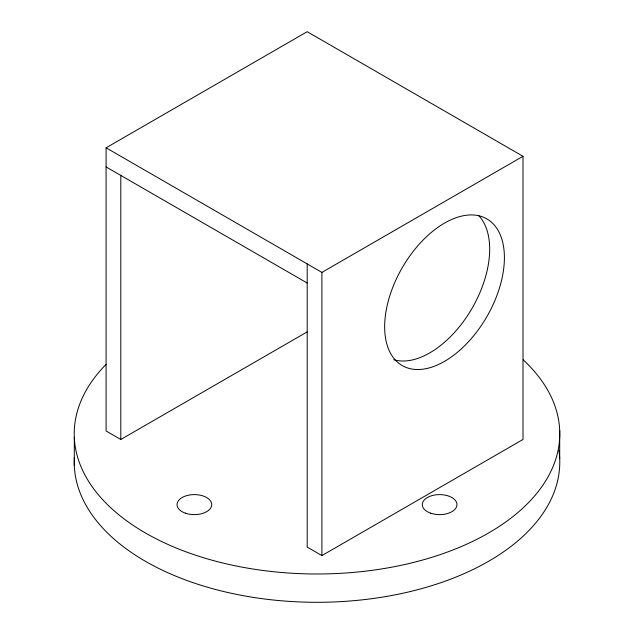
<?xml version="1.0" encoding="UTF-8"?>
<svg xmlns="http://www.w3.org/2000/svg" width="634" height="634" viewBox="0 0 634 634"><rect width="100%" height="100%" fill="white"/><g stroke="black" fill="none" stroke-linecap="round" stroke-linejoin="round"><path stroke-width="0.95" d="M307.189 331.875L120.809 439.481L106.092 430.985L106.092 147.801L307.189 31.7L523.002 156.297L523.002 439.481L321.906 555.582L307.189 547.087L307.189 263.902M106.092 147.801L321.906 272.398L523.002 156.297M106.092 166.924L307.189 283.026M559.703 430.343L559.703 458.659M321.906 272.398L321.906 555.582M120.809 175.42L120.809 439.481M74.297 437.286L74.297 465.61M478.456 215.338A84.671 48.881 -60 0 1 471.625 309.059A84.671 48.881 -60 0 1 393.738 359.732M558.911 450.322A242.774 140.169 0 0 1 323.3 602.252A242.774 140.169 0 0 1 74.352 457.589M523.161 359.795A242.774 140.169 0 0 1 477.434 539.019A242.774 140.169 0 0 1 163.707 542.506A242.774 140.169 0 0 1 106.052 364.431M459.539 350.483A84.671 48.881 -60 0 0 487.213 219.102A84.671 48.881 -60 0 0 386.827 307.094A84.671 48.881 -60 0 0 459.539 350.483M185.429 513.183A17.34 10.009 0 0 0 211.716 504.799A17.34 10.009 0 0 0 185.992 495.851A17.34 10.009 0 0 0 185.429 513.183M430.668 513.183A17.34 10.009 0 0 0 456.956 504.799A17.34 10.009 0 0 0 431.231 495.851A17.34 10.009 0 0 0 430.668 513.183"/></g></svg>
